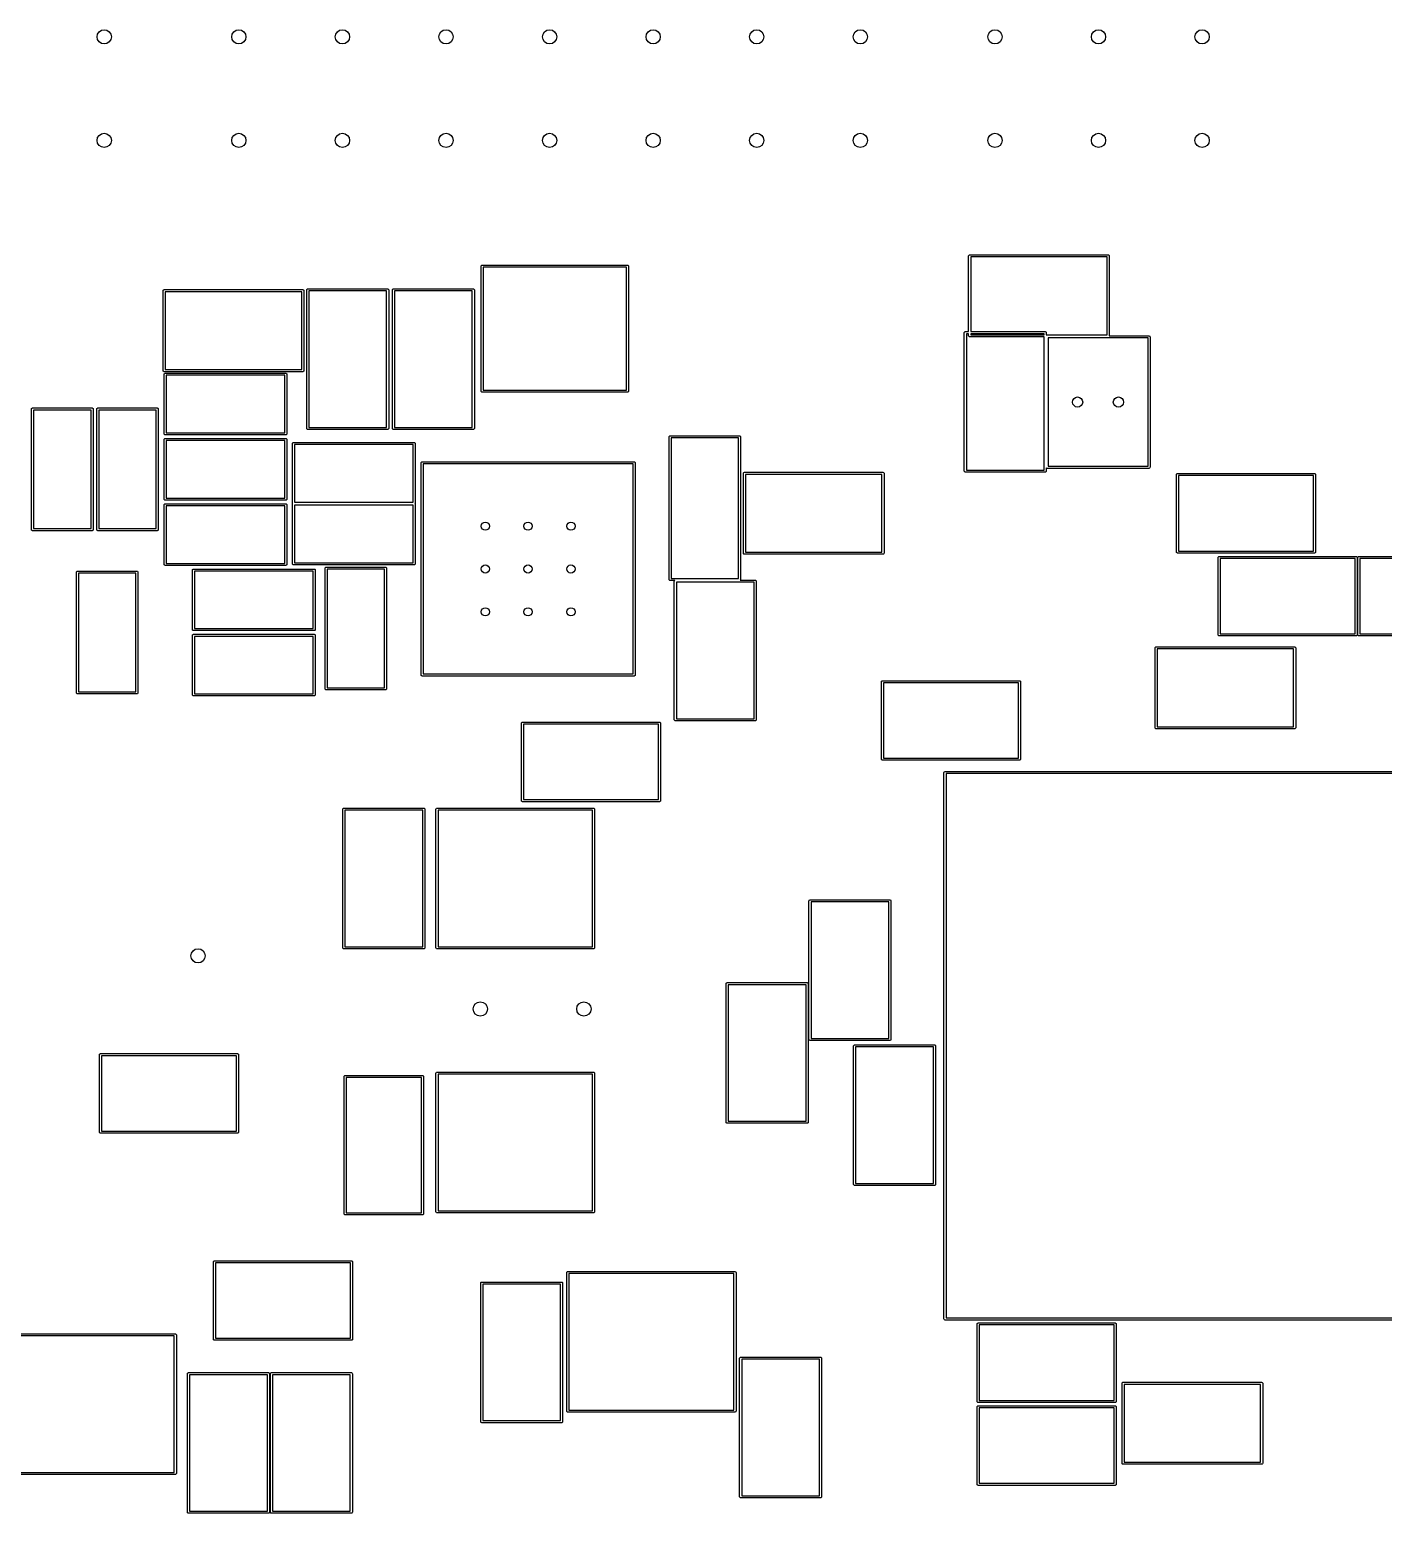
# Model space of a CAD drawing. Extents: x -2.17 to 1.79, y 0.53 to 2.72.
# Drawn here: x -1.442 to -0.135, y 1.29 to 2.722 of the extents above; entities that cross this region are included whole.
import ezdxf

# ---------------------------------------------------------------- set-up
doc = ezdxf.new("R2010")
doc.units = 0
doc.header["$MEASUREMENT"] = 0
doc.layers.add('BLACK', color=7, linetype='CONTINUOUS')

msp = doc.modelspace()

# ---------------------------------------------------------------- linework, layer by layer
at = {"layer": 'BLACK', "linetype": 'CONTINUOUS'}
for p, q in [((-1.006, 2.4935), (-1.0059, 2.4939)), ((-1.006, 2.373), (-1.006, 2.4935)), ((-1.0059, 2.4939), (-1.0054, 2.4944)), ((-1.0054, 2.4944), (-1.005, 2.4945)), ((-1.005, 2.4945), (-0.8648, 2.4945)), ((-1.004, 2.4925), (-1.004, 2.374)), ((-0.8658, 2.4925), (-1.004, 2.4925)), ((-0.8658, 2.374), (-0.8658, 2.4925)), ((-0.8648, 2.4945), (-0.8644, 2.4944)), ((-0.8644, 2.4944), (-0.8639, 2.4939)), ((-0.8639, 2.4939), (-0.8638, 2.4935)), ((-0.8638, 2.4935), (-0.8638, 2.373)), ((-0.5354, 2.5036), (-0.5353, 2.504)), ((-0.5354, 2.4304), (-0.5354, 2.5036)), ((-0.5353, 2.504), (-0.5348, 2.5045)), ((-0.5348, 2.5045), (-0.5344, 2.5046)), ((-0.5344, 2.5046), (-0.4006, 2.5046)), ((-0.5334, 2.5026), (-0.5334, 2.4304)), ((-0.4016, 2.5026), (-0.5334, 2.5026)), ((-0.4016, 2.4274), (-0.4016, 2.5026)), ((-0.4006, 2.5046), (-0.4002, 2.5045)), ((-0.4002, 2.5045), (-0.3997, 2.504)), ((-0.3997, 2.504), (-0.3996, 2.5036)), ((-0.3996, 2.5036), (-0.3996, 2.4264)), ((-1.313, 2.4703), (-1.3124, 2.4708)), ((-1.313, 2.4699), (-1.313, 2.4703)), ((-1.313, 2.3927), (-1.313, 2.4699)), ((-1.3124, 2.4708), (-1.312, 2.4709)), ((-1.312, 2.4709), (-1.1782, 2.4709)), ((-1.3111, 2.4689), (-1.3111, 2.3937)), ((-1.1792, 2.4689), (-1.3111, 2.4689)), ((-1.1792, 2.3937), (-1.1792, 2.4689)), ((-1.1782, 2.4709), (-1.1778, 2.4708)), ((-1.1778, 2.4708), (-1.1773, 2.4703)), ((-1.1773, 2.4703), (-1.1772, 2.4699)), ((-1.1772, 2.4699), (-1.1772, 2.3927)), ((-1.1744, 2.471), (-1.1738, 2.4716)), ((-1.1744, 2.4707), (-1.1744, 2.471)), ((-1.1744, 2.3368), (-1.1744, 2.4707)), ((-1.1738, 2.4716), (-1.1735, 2.4717)), ((-1.1735, 2.4717), (-1.0963, 2.4717)), ((-1.1725, 2.4697), (-1.1725, 2.3378)), ((-1.0973, 2.4697), (-1.1725, 2.4697)), ((-1.0973, 2.3378), (-1.0973, 2.4697)), ((-1.0963, 2.4717), (-1.0959, 2.4716)), ((-1.0959, 2.4716), (-1.0954, 2.471)), ((-1.0954, 2.471), (-1.0953, 2.4707)), ((-1.0953, 2.4707), (-1.0953, 2.3368)), ((-1.0918, 2.4707), (-1.0917, 2.471)), ((-1.0918, 2.3368), (-1.0918, 2.4707)), ((-1.0917, 2.471), (-1.0912, 2.4716)), ((-1.0912, 2.4716), (-1.0908, 2.4717)), ((-1.0908, 2.4717), (-1.0136, 2.4717)), ((-1.0898, 2.4697), (-1.0898, 2.3378)), ((-1.0146, 2.4697), (-1.0898, 2.4697)), ((-1.0146, 2.3378), (-1.0146, 2.4697)), ((-1.0136, 2.4717), (-1.0132, 2.4716)), ((-1.0132, 2.4716), (-1.0127, 2.471)), ((-1.0127, 2.471), (-1.0126, 2.4707)), ((-1.0126, 2.4707), (-1.0126, 2.3368)), ((-0.5396, 2.4294), (-0.5395, 2.4298)), ((-0.5396, 2.2956), (-0.5396, 2.4294)), ((-0.5395, 2.4298), (-0.539, 2.4303)), ((-0.539, 2.4303), (-0.5386, 2.4304)), ((-0.5386, 2.4304), (-0.5354, 2.4304)), ((-0.5376, 2.4284), (-0.5376, 2.2966)), ((-0.5354, 2.4284), (-0.5376, 2.4284)), ((-0.5354, 2.4264), (-0.5354, 2.4284)), ((-0.5353, 2.426), (-0.5354, 2.4264)), ((-0.5348, 2.4255), (-0.5353, 2.426)), ((-0.5344, 2.4254), (-0.5348, 2.4255)), ((-0.4624, 2.4254), (-0.5344, 2.4254)), ((-0.5334, 2.4304), (-0.4614, 2.4304)), ((-0.5334, 2.4284), (-0.5334, 2.4274)), ((-0.4624, 2.4284), (-0.5334, 2.4284)), ((-0.5334, 2.4274), (-0.4624, 2.4274)), ((-0.4624, 2.4274), (-0.4624, 2.4284)), ((-0.4624, 2.2966), (-0.4624, 2.4254)), ((-0.4614, 2.4304), (-0.461, 2.4303)), ((-0.461, 2.4303), (-0.4605, 2.4298)), ((-0.4605, 2.4298), (-0.4604, 2.4294)), ((-0.4604, 2.4294), (-0.4604, 2.4274)), ((-0.4604, 2.4274), (-0.4016, 2.4274)), ((-0.4587, 2.4244), (-0.4587, 2.3004)), ((-0.3622, 2.4244), (-0.4587, 2.4244)), ((-0.3996, 2.4264), (-0.3996, 2.4264)), ((-0.3996, 2.4264), (-0.3613, 2.4264)), ((-0.3622, 2.3004), (-0.3622, 2.4244)), ((-0.3613, 2.4264), (-0.3609, 2.4263)), ((-0.3609, 2.4263), (-0.3604, 2.4258)), ((-0.3604, 2.4258), (-0.3603, 2.4254)), ((-0.3603, 2.4254), (-0.3603, 2.2994)), ((-1.313, 2.3923), (-1.313, 2.3927)), ((-1.3124, 2.3918), (-1.313, 2.3923)), ((-1.3111, 2.3937), (-1.1792, 2.3937)), ((-1.1773, 2.3923), (-1.1778, 2.3918)), ((-1.1772, 2.3927), (-1.1773, 2.3923)), ((-1.312, 2.3917), (-1.3124, 2.3918)), ((-1.3122, 2.3895), (-1.3116, 2.3901)), ((-1.3122, 2.3892), (-1.3122, 2.3895)), ((-1.3122, 2.3317), (-1.3122, 2.3892)), ((-1.1782, 2.3917), (-1.312, 2.3917)), ((-1.3116, 2.3901), (-1.3113, 2.3902)), ((-1.3113, 2.3902), (-1.1947, 2.3902)), ((-1.3103, 2.3882), (-1.3103, 2.3327)), ((-1.1957, 2.3882), (-1.3103, 2.3882)), ((-1.1957, 2.3327), (-1.1957, 2.3882)), ((-1.1947, 2.3902), (-1.1943, 2.3901)), ((-1.1943, 2.3901), (-1.1938, 2.3895)), ((-1.1938, 2.3895), (-1.1937, 2.3892)), ((-1.1937, 2.3892), (-1.1937, 2.3317)), ((-1.1778, 2.3918), (-1.1782, 2.3917)), ((-1.0059, 2.3726), (-1.006, 2.373)), ((-1.0054, 2.3721), (-1.0059, 2.3726)), ((-1.005, 2.372), (-1.0054, 2.3721)), ((-0.8648, 2.372), (-1.005, 2.372)), ((-1.004, 2.374), (-0.8658, 2.374)), ((-0.8644, 2.3721), (-0.8648, 2.372)), ((-0.8639, 2.3726), (-0.8644, 2.3721)), ((-0.8638, 2.373), (-0.8639, 2.3726)), ((-1.4402, 2.3557), (-1.4401, 2.3561)), ((-1.4402, 2.2392), (-1.4402, 2.3557)), ((-1.4401, 2.3561), (-1.4396, 2.3566)), ((-1.4396, 2.3566), (-1.4392, 2.3567)), ((-1.4392, 2.3567), (-1.3817, 2.3567)), ((-1.4382, 2.3547), (-1.4382, 2.2402)), ((-1.3827, 2.3547), (-1.4382, 2.3547)), ((-1.3827, 2.2402), (-1.3827, 2.3547)), ((-1.3817, 2.3567), (-1.3814, 2.3566)), ((-1.3814, 2.3566), (-1.3808, 2.3561)), ((-1.3808, 2.3561), (-1.3807, 2.3557)), ((-1.3807, 2.3557), (-1.3807, 2.2392)), ((-1.3772, 2.3557), (-1.3771, 2.3561)), ((-1.3772, 2.2392), (-1.3772, 2.3557)), ((-1.3771, 2.3561), (-1.3766, 2.3566)), ((-1.3766, 2.3566), (-1.3762, 2.3567)), ((-1.3762, 2.3567), (-1.3187, 2.3567)), ((-1.3752, 2.3547), (-1.3752, 2.2402)), ((-1.3197, 2.3547), (-1.3752, 2.3547)), ((-1.3197, 2.2402), (-1.3197, 2.3547)), ((-1.3187, 2.3567), (-1.3184, 2.3566)), ((-1.3184, 2.3566), (-1.3178, 2.3561)), ((-1.3178, 2.3561), (-1.3178, 2.3557)), ((-1.3178, 2.3557), (-1.3178, 2.2392)), ((-1.1744, 2.3364), (-1.1744, 2.3368)), ((-1.1738, 2.3359), (-1.1744, 2.3364)), ((-1.1735, 2.3358), (-1.1738, 2.3359)), ((-1.0963, 2.3358), (-1.1735, 2.3358)), ((-1.1725, 2.3378), (-1.0973, 2.3378)), ((-1.0959, 2.3359), (-1.0963, 2.3358)), ((-1.0954, 2.3364), (-1.0959, 2.3359)), ((-1.0953, 2.3368), (-1.0954, 2.3364)), ((-1.0917, 2.3364), (-1.0918, 2.3368)), ((-1.0912, 2.3359), (-1.0917, 2.3364)), ((-1.0908, 2.3358), (-1.0912, 2.3359)), ((-1.0136, 2.3358), (-1.0908, 2.3358)), ((-1.0898, 2.3378), (-1.0146, 2.3378)), ((-1.0132, 2.3359), (-1.0136, 2.3358)), ((-1.0127, 2.3364), (-1.0132, 2.3359)), ((-1.0126, 2.3368), (-1.0127, 2.3364)), ((-1.3122, 2.3313), (-1.3122, 2.3317)), ((-1.3116, 2.3308), (-1.3122, 2.3313)), ((-1.3122, 2.3266), (-1.3116, 2.3271)), ((-1.3122, 2.3262), (-1.3122, 2.3266)), ((-1.3122, 2.2687), (-1.3122, 2.3262)), ((-1.3113, 2.3307), (-1.3116, 2.3308)), ((-1.3116, 2.3271), (-1.3113, 2.3272)), ((-1.1947, 2.3307), (-1.3113, 2.3307)), ((-1.3113, 2.3272), (-1.1947, 2.3272)), ((-1.3103, 2.3327), (-1.1957, 2.3327)), ((-1.3103, 2.3252), (-1.3103, 2.2697)), ((-1.1957, 2.3252), (-1.3103, 2.3252)), ((-1.1957, 2.2697), (-1.1957, 2.3252)), ((-1.1943, 2.3308), (-1.1947, 2.3307)), ((-1.1947, 2.3272), (-1.1943, 2.3271)), ((-1.1938, 2.3313), (-1.1943, 2.3308)), ((-1.1943, 2.3271), (-1.1938, 2.3266)), ((-1.1937, 2.3317), (-1.1938, 2.3313)), ((-1.1938, 2.3266), (-1.1937, 2.3262)), ((-1.1937, 2.3262), (-1.1937, 2.2687)), ((-1.1883, 2.3226), (-1.1877, 2.3232)), ((-1.1883, 2.3222), (-1.1883, 2.3226)), ((-1.1883, 2.2648), (-1.1883, 2.3222)), ((-1.1877, 2.3232), (-1.1874, 2.3232)), ((-1.1874, 2.3232), (-1.0708, 2.3232)), ((-1.1864, 2.3213), (-1.1864, 2.2657)), ((-1.0718, 2.3213), (-1.1864, 2.3213)), ((-1.0718, 2.2657), (-1.0718, 2.3213)), ((-1.0708, 2.3232), (-1.0705, 2.3232)), ((-1.0705, 2.3232), (-1.0699, 2.3226)), ((-1.0699, 2.3226), (-1.0698, 2.3222)), ((-1.0698, 2.3222), (-1.0698, 2.2648)), ((-0.8244, 2.3293), (-0.8238, 2.3298)), ((-0.8244, 2.3289), (-0.8244, 2.3293)), ((-0.8244, 2.1911), (-0.8244, 2.3289)), ((-0.8238, 2.3298), (-0.8235, 2.3299)), ((-0.8235, 2.3299), (-0.7565, 2.3299)), ((-0.8225, 2.3279), (-0.8225, 2.1921)), ((-0.7575, 2.3279), (-0.8225, 2.3279)), ((-0.7575, 2.1921), (-0.7575, 2.3279)), ((-0.7565, 2.3299), (-0.7562, 2.3298)), ((-0.7562, 2.3298), (-0.7556, 2.3293)), ((-0.7556, 2.3293), (-0.7556, 2.3289)), ((-0.7556, 2.3289), (-0.7556, 2.1911)), ((-1.0641, 2.304), (-1.0635, 2.3046)), ((-1.0641, 2.3036), (-1.0641, 2.304)), ((-1.0641, 2.0989), (-1.0641, 2.3036)), ((-1.0635, 2.3046), (-1.0631, 2.3046)), ((-1.0631, 2.3046), (-0.8584, 2.3046)), ((-1.0622, 2.3027), (-1.0622, 2.0999)), ((-0.8594, 2.3027), (-1.0622, 2.3027)), ((-0.8594, 2.0999), (-0.8594, 2.3027)), ((-0.8584, 2.3046), (-0.858, 2.3046)), ((-0.858, 2.3046), (-0.8575, 2.304)), ((-0.8575, 2.304), (-0.8574, 2.3036)), ((-0.8574, 2.3036), (-0.8574, 2.0989)), ((-0.7529, 2.2936), (-0.7528, 2.294)), ((-0.7529, 2.2164), (-0.7529, 2.2936)), ((-0.7528, 2.294), (-0.7523, 2.2945)), ((-0.7523, 2.2945), (-0.7519, 2.2946)), ((-0.7519, 2.2946), (-0.6181, 2.2946)), ((-0.7509, 2.2926), (-0.7509, 2.2174)), ((-0.6191, 2.2926), (-0.7509, 2.2926)), ((-0.6191, 2.2174), (-0.6191, 2.2926)), ((-0.6181, 2.2946), (-0.6177, 2.2945)), ((-0.6177, 2.2945), (-0.6172, 2.294)), ((-0.6172, 2.294), (-0.6171, 2.2936)), ((-0.6171, 2.2936), (-0.6171, 2.2164)), ((-0.5395, 2.2952), (-0.5396, 2.2956)), ((-0.539, 2.2947), (-0.5395, 2.2952)), ((-0.5386, 2.2946), (-0.539, 2.2947)), ((-0.4614, 2.2946), (-0.5386, 2.2946)), ((-0.5376, 2.2966), (-0.4624, 2.2966)), ((-0.461, 2.2947), (-0.4614, 2.2946)), ((-0.4605, 2.2952), (-0.461, 2.2947)), ((-0.4604, 2.2956), (-0.4605, 2.2952)), ((-0.4601, 2.2985), (-0.4604, 2.2989)), ((-0.4604, 2.2989), (-0.4604, 2.2956)), ((-0.4597, 2.2984), (-0.4601, 2.2985)), ((-0.3613, 2.2984), (-0.4597, 2.2984)), ((-0.4587, 2.3004), (-0.3622, 2.3004)), ((-0.3609, 2.2985), (-0.3613, 2.2984)), ((-0.3604, 2.299), (-0.3609, 2.2985)), ((-0.3603, 2.2994), (-0.3604, 2.299)), ((-0.3346, 2.2928), (-0.334, 2.2933)), ((-0.3346, 2.2924), (-0.3346, 2.2928)), ((-0.3346, 2.2176), (-0.3346, 2.2924)), ((-0.334, 2.2933), (-0.3336, 2.2934)), ((-0.3336, 2.2934), (-0.2014, 2.2934)), ((-0.2014, 2.2934), (-0.201, 2.2933)), ((-0.201, 2.2933), (-0.2004, 2.2928)), ((-0.2004, 2.2928), (-0.2004, 2.2924)), ((-0.2004, 2.2924), (-0.2004, 2.2176)), ((-0.3327, 2.2914), (-0.3327, 2.2186)), ((-0.2023, 2.2914), (-0.3327, 2.2914)), ((-0.2023, 2.2186), (-0.2023, 2.2914)), ((-1.3122, 2.2683), (-1.3122, 2.2687)), ((-1.3116, 2.2678), (-1.3122, 2.2683)), ((-1.3122, 2.2636), (-1.3116, 2.2641)), ((-1.3122, 2.2632), (-1.3122, 2.2636)), ((-1.3122, 2.2057), (-1.3122, 2.2632)), ((-1.3113, 2.2677), (-1.3116, 2.2678)), ((-1.3116, 2.2641), (-1.3113, 2.2642)), ((-1.1947, 2.2677), (-1.3113, 2.2677)), ((-1.3113, 2.2642), (-1.1947, 2.2642)), ((-1.3103, 2.2697), (-1.1957, 2.2697)), ((-1.1943, 2.2678), (-1.1947, 2.2677)), ((-1.1947, 2.2642), (-1.1943, 2.2641)), ((-1.1938, 2.2683), (-1.1943, 2.2678)), ((-1.1943, 2.2641), (-1.1938, 2.2636)), ((-1.1937, 2.2687), (-1.1938, 2.2683)), ((-1.1938, 2.2636), (-1.1937, 2.2632)), ((-1.1937, 2.2632), (-1.1937, 2.2057)), ((-1.1883, 2.2644), (-1.1883, 2.2648)), ((-1.1881, 2.2643), (-1.1883, 2.2644)), ((-1.1883, 2.2641), (-1.1881, 2.2643)), ((-1.1883, 2.2637), (-1.1883, 2.2641)), ((-1.1883, 2.2063), (-1.1883, 2.2637)), ((-1.1864, 2.2657), (-1.0718, 2.2657)), ((-1.0699, 2.2644), (-1.0701, 2.2643)), ((-1.0701, 2.2643), (-1.0699, 2.2641)), ((-1.0698, 2.2648), (-1.0699, 2.2644)), ((-1.0699, 2.2641), (-1.0698, 2.2637)), ((-1.0698, 2.2637), (-1.0698, 2.2063)), ((-1.3103, 2.2622), (-1.3103, 2.2067)), ((-1.1957, 2.2622), (-1.3103, 2.2622)), ((-1.1957, 2.2067), (-1.1957, 2.2622)), ((-1.1864, 2.2628), (-1.1864, 2.2072)), ((-1.0718, 2.2628), (-1.1864, 2.2628)), ((-1.0718, 2.2072), (-1.0718, 2.2628)), ((-1.4401, 2.2388), (-1.4402, 2.2392)), ((-1.4396, 2.2383), (-1.4401, 2.2388)), ((-1.4392, 2.2382), (-1.4396, 2.2383)), ((-1.3817, 2.2382), (-1.4392, 2.2382)), ((-1.4382, 2.2402), (-1.3827, 2.2402)), ((-1.3814, 2.2383), (-1.3817, 2.2382)), ((-1.3808, 2.2388), (-1.3814, 2.2383)), ((-1.3807, 2.2392), (-1.3808, 2.2388)), ((-1.3771, 2.2388), (-1.3772, 2.2392)), ((-1.3766, 2.2383), (-1.3771, 2.2388)), ((-1.3762, 2.2382), (-1.3766, 2.2383)), ((-1.3187, 2.2382), (-1.3762, 2.2382)), ((-1.3752, 2.2402), (-1.3197, 2.2402)), ((-1.3184, 2.2383), (-1.3187, 2.2382)), ((-1.3178, 2.2388), (-1.3184, 2.2383)), ((-1.3178, 2.2392), (-1.3178, 2.2388)), ((-1.3103, 2.2067), (-1.1957, 2.2067)), ((-1.1883, 2.2059), (-1.1883, 2.2063)), ((-1.1877, 2.2054), (-1.1883, 2.2059)), ((-1.1864, 2.2072), (-1.0718, 2.2072)), ((-1.0699, 2.2059), (-1.0705, 2.2054)), ((-1.0698, 2.2063), (-1.0699, 2.2059)), ((-0.7528, 2.216), (-0.7529, 2.2164)), ((-0.7523, 2.2155), (-0.7528, 2.216)), ((-0.7519, 2.2154), (-0.7523, 2.2155)), ((-0.6181, 2.2154), (-0.7519, 2.2154)), ((-0.7509, 2.2174), (-0.6191, 2.2174)), ((-0.6177, 2.2155), (-0.6181, 2.2154)), ((-0.6172, 2.216), (-0.6177, 2.2155)), ((-0.6171, 2.2164), (-0.6172, 2.216)), ((-0.3346, 2.2172), (-0.3346, 2.2176)), ((-0.334, 2.2167), (-0.3346, 2.2172)), ((-0.3336, 2.2166), (-0.334, 2.2167)), ((-0.2014, 2.2166), (-0.3336, 2.2166)), ((-0.3327, 2.2186), (-0.2023, 2.2186)), ((-0.2946, 2.2128), (-0.294, 2.2133)), ((-0.2946, 2.2124), (-0.2946, 2.2128)), ((-0.2946, 2.1376), (-0.2946, 2.2124)), ((-0.294, 2.2133), (-0.2936, 2.2134)), ((-0.2936, 2.2134), (-0.1614, 2.2134)), ((-0.2927, 2.2114), (-0.2927, 2.1386)), ((-0.1623, 2.2114), (-0.2927, 2.2114)), ((-0.201, 2.2167), (-0.2014, 2.2166)), ((-0.2004, 2.2172), (-0.201, 2.2167)), ((-0.2004, 2.2176), (-0.2004, 2.2172)), ((-0.1623, 2.1386), (-0.1623, 2.2114)), ((-0.1614, 2.2134), (-0.161, 2.2133)), ((-0.161, 2.2133), (-0.1604, 2.2128)), ((-0.1604, 2.2128), (-0.1604, 2.2124)), ((-0.1604, 2.2124), (-0.1604, 2.1376)), ((-0.1596, 2.2128), (-0.159, 2.2133)), ((-0.1596, 2.2124), (-0.1596, 2.2128)), ((-0.1596, 2.1376), (-0.1596, 2.2124)), ((-0.159, 2.2133), (-0.1586, 2.2134)), ((-0.1586, 2.2134), (-0.0264, 2.2134)), ((-0.1577, 2.2114), (-0.1577, 2.1386)), ((-0.0273, 2.2114), (-0.1577, 2.2114)), ((-1.3969, 2.1982), (-1.3968, 2.1986)), ((-1.3969, 2.0817), (-1.3969, 2.1982)), ((-1.3968, 2.1986), (-1.3963, 2.1991)), ((-1.3963, 2.1991), (-1.3959, 2.1992)), ((-1.3959, 2.1992), (-1.3384, 2.1992)), ((-1.3949, 2.1972), (-1.3949, 2.0827)), ((-1.3394, 2.1972), (-1.3949, 2.1972)), ((-1.3394, 2.0827), (-1.3394, 2.1972)), ((-1.3384, 2.1992), (-1.338, 2.1991)), ((-1.338, 2.1991), (-1.3375, 2.1986)), ((-1.3375, 2.1986), (-1.3374, 2.1982)), ((-1.3374, 2.1982), (-1.3374, 2.0817)), ((-1.3122, 2.2053), (-1.3122, 2.2057)), ((-1.3116, 2.2048), (-1.3122, 2.2053)), ((-1.3113, 2.2047), (-1.3116, 2.2048)), ((-1.1947, 2.2047), (-1.3113, 2.2047)), ((-1.2847, 2.2002), (-1.2846, 2.2006)), ((-1.2847, 2.1427), (-1.2847, 2.2002)), ((-1.2846, 2.2006), (-1.2841, 2.2011)), ((-1.2841, 2.2011), (-1.2837, 2.2012)), ((-1.2837, 2.2012), (-1.1672, 2.2012)), ((-1.2827, 2.1992), (-1.2827, 2.1437)), ((-1.1681, 2.1992), (-1.2827, 2.1992)), ((-1.1943, 2.2048), (-1.1947, 2.2047)), ((-1.1938, 2.2053), (-1.1943, 2.2048)), ((-1.1937, 2.2057), (-1.1938, 2.2053)), ((-1.1874, 2.2053), (-1.1877, 2.2054)), ((-1.0708, 2.2053), (-1.1874, 2.2053)), ((-1.1681, 2.1437), (-1.1681, 2.1992)), ((-1.1672, 2.2012), (-1.1668, 2.2011)), ((-1.1668, 2.2011), (-1.1663, 2.2006)), ((-1.1663, 2.2006), (-1.1662, 2.2002)), ((-1.1662, 2.2002), (-1.1662, 2.1427)), ((-1.1567, 2.2025), (-1.1561, 2.2031)), ((-1.1567, 2.2022), (-1.1567, 2.2025)), ((-1.1567, 2.0856), (-1.1567, 2.2022)), ((-1.1561, 2.2031), (-1.1557, 2.2031)), ((-1.1557, 2.2031), (-1.0983, 2.2031)), ((-1.1548, 2.2012), (-1.1548, 2.0866)), ((-1.0993, 2.2012), (-1.1548, 2.2012)), ((-1.0993, 2.0866), (-1.0993, 2.2012)), ((-1.0983, 2.2031), (-1.0979, 2.2031)), ((-1.0979, 2.2031), (-1.0974, 2.2025)), ((-1.0974, 2.2025), (-1.0973, 2.2022)), ((-1.0973, 2.2022), (-1.0973, 2.0856)), ((-1.0705, 2.2054), (-1.0708, 2.2053)), ((-0.8225, 2.1921), (-0.7575, 2.1921)), ((-0.8244, 2.1907), (-0.8244, 2.1911)), ((-0.8238, 2.1902), (-0.8244, 2.1907)), ((-0.8235, 2.1901), (-0.8238, 2.1902)), ((-0.8192, 2.1901), (-0.8235, 2.1901)), ((-0.8196, 2.1894), (-0.8195, 2.1898)), ((-0.8196, 2.0556), (-0.8196, 2.1894)), ((-0.8195, 2.1898), (-0.8192, 2.1901)), ((-0.8176, 2.1884), (-0.8176, 2.0566)), ((-0.7424, 2.1884), (-0.8176, 2.1884)), ((-0.7556, 2.1907), (-0.7559, 2.1904)), ((-0.7559, 2.1904), (-0.7414, 2.1904)), ((-0.7556, 2.1911), (-0.7556, 2.1907)), ((-0.7424, 2.0566), (-0.7424, 2.1884)), ((-0.7414, 2.1904), (-0.741, 2.1903)), ((-0.741, 2.1903), (-0.7405, 2.1898)), ((-0.7405, 2.1898), (-0.7404, 2.1894)), ((-0.7404, 2.1894), (-0.7404, 2.0556)), ((-1.2846, 2.1423), (-1.2847, 2.1427)), ((-1.2847, 2.1372), (-1.2846, 2.1376)), ((-1.2847, 2.0797), (-1.2847, 2.1372)), ((-1.2841, 2.1418), (-1.2846, 2.1423)), ((-1.2846, 2.1376), (-1.2841, 2.1381)), ((-1.2837, 2.1417), (-1.2841, 2.1418)), ((-1.2841, 2.1381), (-1.2837, 2.1382)), ((-1.1672, 2.1417), (-1.2837, 2.1417)), ((-1.2837, 2.1382), (-1.1672, 2.1382)), ((-1.2827, 2.1437), (-1.1681, 2.1437)), ((-1.2827, 2.1362), (-1.2827, 2.0807)), ((-1.1681, 2.1362), (-1.2827, 2.1362)), ((-1.1681, 2.0807), (-1.1681, 2.1362)), ((-1.1668, 2.1418), (-1.1672, 2.1417)), ((-1.1672, 2.1382), (-1.1668, 2.1381)), ((-1.1663, 2.1423), (-1.1668, 2.1418)), ((-1.1668, 2.1381), (-1.1663, 2.1376)), ((-1.1662, 2.1427), (-1.1663, 2.1423)), ((-1.1663, 2.1376), (-1.1662, 2.1372)), ((-1.1662, 2.1372), (-1.1662, 2.0797)), ((-0.2946, 2.1372), (-0.2946, 2.1376)), ((-0.294, 2.1367), (-0.2946, 2.1372)), ((-0.2936, 2.1366), (-0.294, 2.1367)), ((-0.1614, 2.1366), (-0.2936, 2.1366)), ((-0.2927, 2.1386), (-0.1623, 2.1386)), ((-0.161, 2.1367), (-0.1614, 2.1366)), ((-0.1604, 2.1372), (-0.161, 2.1367)), ((-0.1604, 2.1376), (-0.1604, 2.1372)), ((-0.1596, 2.1372), (-0.1596, 2.1376)), ((-0.159, 2.1367), (-0.1596, 2.1372)), ((-0.1586, 2.1366), (-0.159, 2.1367)), ((-0.0264, 2.1366), (-0.1586, 2.1366)), ((-0.1577, 2.1386), (-0.0273, 2.1386)), ((-0.3554, 2.1251), (-0.3553, 2.1255)), ((-0.3554, 2.0479), (-0.3554, 2.1251)), ((-0.3553, 2.1255), (-0.3548, 2.126)), ((-0.3548, 2.126), (-0.3544, 2.1261)), ((-0.3544, 2.1261), (-0.2206, 2.1261)), ((-0.3534, 2.1241), (-0.3534, 2.0489)), ((-0.2216, 2.1241), (-0.3534, 2.1241)), ((-0.2216, 2.0489), (-0.2216, 2.1241)), ((-0.2206, 2.1261), (-0.2202, 2.126)), ((-0.2202, 2.126), (-0.2197, 2.1255)), ((-0.2197, 2.1255), (-0.2196, 2.1251)), ((-0.2196, 2.1251), (-0.2196, 2.0479)), ((-1.0641, 2.0985), (-1.0641, 2.0989)), ((-1.0635, 2.098), (-1.0641, 2.0985)), ((-1.0631, 2.0979), (-1.0635, 2.098)), ((-0.8584, 2.0979), (-1.0631, 2.0979)), ((-1.0622, 2.0999), (-0.8594, 2.0999)), ((-0.858, 2.098), (-0.8584, 2.0979)), ((-0.8575, 2.0985), (-0.858, 2.098)), ((-0.8574, 2.0989), (-0.8575, 2.0985)), ((-0.6196, 2.0928), (-0.619, 2.0933)), ((-0.6196, 2.0924), (-0.6196, 2.0928)), ((-0.6196, 2.0176), (-0.6196, 2.0924)), ((-0.619, 2.0933), (-0.6186, 2.0934)), ((-0.6186, 2.0934), (-0.4864, 2.0934)), ((-0.6177, 2.0914), (-0.6177, 2.0186)), ((-0.4873, 2.0914), (-0.6177, 2.0914)), ((-0.4873, 2.0186), (-0.4873, 2.0914)), ((-0.4864, 2.0934), (-0.486, 2.0933)), ((-0.486, 2.0933), (-0.4854, 2.0928)), ((-0.4854, 2.0928), (-0.4854, 2.0924)), ((-0.4854, 2.0924), (-0.4854, 2.0176)), ((-1.3968, 2.0813), (-1.3969, 2.0817)), ((-1.3963, 2.0808), (-1.3968, 2.0813)), ((-1.3959, 2.0807), (-1.3963, 2.0808)), ((-1.3384, 2.0807), (-1.3959, 2.0807)), ((-1.3949, 2.0827), (-1.3394, 2.0827)), ((-1.338, 2.0808), (-1.3384, 2.0807)), ((-1.3375, 2.0813), (-1.338, 2.0808)), ((-1.3374, 2.0817), (-1.3375, 2.0813)), ((-1.2846, 2.0793), (-1.2847, 2.0797)), ((-1.2841, 2.0788), (-1.2846, 2.0793)), ((-1.2837, 2.0787), (-1.2841, 2.0788)), ((-1.1672, 2.0787), (-1.2837, 2.0787)), ((-1.2827, 2.0807), (-1.1681, 2.0807)), ((-1.1668, 2.0788), (-1.1672, 2.0787)), ((-1.1663, 2.0793), (-1.1668, 2.0788)), ((-1.1662, 2.0797), (-1.1663, 2.0793)), ((-1.1567, 2.0853), (-1.1567, 2.0856)), ((-1.1561, 2.0847), (-1.1567, 2.0853)), ((-1.1557, 2.0846), (-1.1561, 2.0847)), ((-1.0983, 2.0846), (-1.1557, 2.0846)), ((-1.1548, 2.0866), (-1.0993, 2.0866)), ((-1.0979, 2.0847), (-1.0983, 2.0846)), ((-1.0974, 2.0853), (-1.0979, 2.0847)), ((-1.0973, 2.0856), (-1.0974, 2.0853)), ((-0.9671, 2.0528), (-0.9665, 2.0533)), ((-0.9671, 2.0524), (-0.9671, 2.0528)), ((-0.9671, 1.9776), (-0.9671, 2.0524)), ((-0.9665, 2.0533), (-0.9661, 2.0534)), ((-0.9661, 2.0534), (-0.8339, 2.0534)), ((-0.9652, 2.0514), (-0.9652, 1.9786)), ((-0.8348, 2.0514), (-0.9652, 2.0514)), ((-0.8348, 1.9786), (-0.8348, 2.0514)), ((-0.8339, 2.0534), (-0.8335, 2.0533)), ((-0.8335, 2.0533), (-0.8329, 2.0528)), ((-0.8329, 2.0528), (-0.8329, 2.0524)), ((-0.8329, 2.0524), (-0.8329, 1.9776)), ((-0.8195, 2.0552), (-0.8196, 2.0556)), ((-0.819, 2.0547), (-0.8195, 2.0552)), ((-0.8186, 2.0546), (-0.819, 2.0547)), ((-0.7414, 2.0546), (-0.8186, 2.0546)), ((-0.8176, 2.0566), (-0.7424, 2.0566)), ((-0.741, 2.0547), (-0.7414, 2.0546)), ((-0.7405, 2.0552), (-0.741, 2.0547)), ((-0.7404, 2.0556), (-0.7405, 2.0552)), ((-0.3534, 2.0489), (-0.2216, 2.0489)), ((-0.3553, 2.0475), (-0.3554, 2.0479)), ((-0.3548, 2.047), (-0.3553, 2.0475)), ((-0.3544, 2.0469), (-0.3548, 2.047)), ((-0.2206, 2.0469), (-0.3544, 2.0469)), ((-0.2202, 2.047), (-0.2206, 2.0469)), ((-0.2197, 2.0475), (-0.2202, 2.047)), ((-0.2196, 2.0479), (-0.2197, 2.0475)), ((-0.6196, 2.0172), (-0.6196, 2.0176)), ((-0.619, 2.0167), (-0.6196, 2.0172)), ((-0.6186, 2.0166), (-0.619, 2.0167)), ((-0.4864, 2.0166), (-0.6186, 2.0166)), ((-0.6177, 2.0186), (-0.4873, 2.0186)), ((-0.5591, 2.0051), (-0.5586, 2.0057)), ((-0.5586, 2.0057), (-0.5582, 2.0057)), ((-0.5582, 2.0057), (-0.0306, 2.0057)), ((-0.486, 2.0167), (-0.4864, 2.0166)), ((-0.4854, 2.0172), (-0.486, 2.0167)), ((-0.4854, 2.0176), (-0.4854, 2.0172)), ((-0.5592, 2.0048), (-0.5591, 2.0051)), ((-0.5592, 1.4772), (-0.5592, 2.0048)), ((-0.5572, 2.0038), (-0.5572, 1.4782)), ((-0.0316, 2.0038), (-0.5572, 2.0038)), ((-0.9671, 1.9772), (-0.9671, 1.9776)), ((-0.9665, 1.9767), (-0.9671, 1.9772)), ((-0.9661, 1.9766), (-0.9665, 1.9767)), ((-0.8339, 1.9766), (-0.9661, 1.9766)), ((-0.9652, 1.9786), (-0.8348, 1.9786)), ((-0.8335, 1.9767), (-0.8339, 1.9766)), ((-0.8329, 1.9772), (-0.8335, 1.9767)), ((-0.8329, 1.9776), (-0.8329, 1.9772)), ((-1.1396, 1.9694), (-1.1395, 1.9698)), ((-1.1396, 1.8356), (-1.1396, 1.9694)), ((-1.1395, 1.9698), (-1.139, 1.9703)), ((-1.139, 1.9703), (-1.1386, 1.9704)), ((-1.1386, 1.9704), (-1.0614, 1.9704)), ((-1.1376, 1.9684), (-1.1376, 1.8366)), ((-1.0624, 1.9684), (-1.1376, 1.9684)), ((-1.0624, 1.8366), (-1.0624, 1.9684)), ((-1.0614, 1.9704), (-1.061, 1.9703)), ((-1.061, 1.9703), (-1.0605, 1.9698)), ((-1.0605, 1.9698), (-1.0604, 1.9694)), ((-1.0604, 1.9694), (-1.0604, 1.8356)), ((-1.0497, 1.9693), (-1.0496, 1.9697)), ((-1.0497, 1.8355), (-1.0497, 1.9693)), ((-1.0496, 1.9697), (-1.0491, 1.9702)), ((-1.0491, 1.9702), (-1.0487, 1.9703)), ((-1.0487, 1.9703), (-0.8975, 1.9703)), ((-1.0477, 1.9683), (-1.0477, 1.8365)), ((-0.8985, 1.9683), (-1.0477, 1.9683)), ((-0.8985, 1.8365), (-0.8985, 1.9683)), ((-0.8975, 1.9703), (-0.8971, 1.9702)), ((-0.8971, 1.9702), (-0.8966, 1.9697)), ((-0.8966, 1.9697), (-0.8965, 1.9693)), ((-0.8965, 1.9693), (-0.8965, 1.8355)), ((-0.6896, 1.8809), (-0.6895, 1.8813)), ((-0.6896, 1.7471), (-0.6896, 1.8809)), ((-0.6895, 1.8813), (-0.689, 1.8818)), ((-0.689, 1.8818), (-0.6886, 1.8819)), ((-0.6886, 1.8819), (-0.6114, 1.8819)), ((-0.6876, 1.8799), (-0.6876, 1.7481)), ((-0.6124, 1.8799), (-0.6876, 1.8799)), ((-0.6124, 1.7481), (-0.6124, 1.8799)), ((-0.6114, 1.8819), (-0.611, 1.8818)), ((-0.611, 1.8818), (-0.6105, 1.8813)), ((-0.6105, 1.8813), (-0.6104, 1.8809)), ((-0.6104, 1.8809), (-0.6104, 1.7471)), ((-1.1395, 1.8352), (-1.1396, 1.8356)), ((-1.139, 1.8347), (-1.1395, 1.8352)), ((-1.1386, 1.8346), (-1.139, 1.8347)), ((-1.0614, 1.8346), (-1.1386, 1.8346)), ((-1.1376, 1.8366), (-1.0624, 1.8366)), ((-1.061, 1.8347), (-1.0614, 1.8346)), ((-1.0605, 1.8352), (-1.061, 1.8347)), ((-1.0604, 1.8356), (-1.0605, 1.8352)), ((-1.0496, 1.8351), (-1.0497, 1.8355)), ((-1.0491, 1.8346), (-1.0496, 1.8351)), ((-1.0487, 1.8345), (-1.0491, 1.8346)), ((-0.8975, 1.8345), (-1.0487, 1.8345)), ((-1.0477, 1.8365), (-0.8985, 1.8365)), ((-0.8971, 1.8346), (-0.8975, 1.8345)), ((-0.8966, 1.8351), (-0.8971, 1.8346)), ((-0.8965, 1.8355), (-0.8966, 1.8351)), ((-0.7696, 1.8009), (-0.7695, 1.8013)), ((-0.7696, 1.6671), (-0.7696, 1.8009)), ((-0.7695, 1.8013), (-0.769, 1.8018)), ((-0.769, 1.8018), (-0.7686, 1.8019)), ((-0.7686, 1.8019), (-0.6914, 1.8019)), ((-0.7676, 1.7999), (-0.7676, 1.6681)), ((-0.6924, 1.7999), (-0.7676, 1.7999)), ((-0.6924, 1.6681), (-0.6924, 1.7999)), ((-0.6914, 1.8019), (-0.691, 1.8018)), ((-0.691, 1.8018), (-0.6905, 1.8013)), ((-0.6905, 1.8013), (-0.6904, 1.8009)), ((-0.6904, 1.8009), (-0.6904, 1.6671)), ((-0.6876, 1.7481), (-0.6124, 1.7481)), ((-1.3746, 1.7328), (-1.374, 1.7333)), ((-1.374, 1.7333), (-1.3736, 1.7334)), ((-1.3736, 1.7334), (-1.2414, 1.7334)), ((-1.2414, 1.7334), (-1.241, 1.7333)), ((-1.241, 1.7333), (-1.2404, 1.7328)), ((-0.6895, 1.7467), (-0.6896, 1.7471)), ((-0.689, 1.7462), (-0.6895, 1.7467)), ((-0.6886, 1.7461), (-0.689, 1.7462)), ((-0.6114, 1.7461), (-0.6886, 1.7461)), ((-0.6465, 1.7409), (-0.6464, 1.7413)), ((-0.6465, 1.6071), (-0.6465, 1.7409)), ((-0.6464, 1.7413), (-0.6459, 1.7418)), ((-0.6459, 1.7418), (-0.6455, 1.7419)), ((-0.6455, 1.7419), (-0.5683, 1.7419)), ((-0.6445, 1.7399), (-0.6445, 1.6081)), ((-0.5693, 1.7399), (-0.6445, 1.7399)), ((-0.611, 1.7462), (-0.6114, 1.7461)), ((-0.6105, 1.7467), (-0.611, 1.7462)), ((-0.6104, 1.7471), (-0.6105, 1.7467)), ((-0.5693, 1.6081), (-0.5693, 1.7399)), ((-0.5683, 1.7419), (-0.568, 1.7418)), ((-0.568, 1.7418), (-0.5674, 1.7413)), ((-0.5674, 1.7413), (-0.5674, 1.7409)), ((-0.5674, 1.7409), (-0.5674, 1.6071)), ((-1.3746, 1.7324), (-1.3746, 1.7328)), ((-1.3746, 1.6576), (-1.3746, 1.7324)), ((-1.3727, 1.7314), (-1.3727, 1.6586)), ((-1.2423, 1.7314), (-1.3727, 1.7314)), ((-1.2423, 1.6586), (-1.2423, 1.7314)), ((-1.2404, 1.7328), (-1.2404, 1.7324)), ((-1.2404, 1.7324), (-1.2404, 1.6576)), ((-1.1384, 1.7111), (-1.1383, 1.7115)), ((-1.1384, 1.5789), (-1.1384, 1.7111)), ((-1.1383, 1.7115), (-1.1378, 1.7121)), ((-1.1378, 1.7121), (-1.1374, 1.7121)), ((-1.1374, 1.7121), (-1.0626, 1.7121)), ((-1.1364, 1.7102), (-1.1364, 1.5798)), ((-1.0636, 1.7102), (-1.1364, 1.7102)), ((-1.0636, 1.5798), (-1.0636, 1.7102)), ((-1.0626, 1.7121), (-1.0622, 1.7121)), ((-1.0622, 1.7121), (-1.0617, 1.7115)), ((-1.0617, 1.7115), (-1.0616, 1.7111)), ((-1.0616, 1.7111), (-1.0616, 1.5789)), ((-1.0497, 1.7145), (-1.0496, 1.7149)), ((-1.0497, 1.5807), (-1.0497, 1.7145)), ((-1.0496, 1.7149), (-1.0491, 1.7154)), ((-1.0491, 1.7154), (-1.0487, 1.7155)), ((-1.0487, 1.7155), (-0.8975, 1.7155)), ((-1.0477, 1.7135), (-1.0477, 1.5817)), ((-0.8985, 1.7135), (-1.0477, 1.7135)), ((-0.8985, 1.5817), (-0.8985, 1.7135)), ((-0.8975, 1.7155), (-0.8971, 1.7154)), ((-0.8971, 1.7154), (-0.8966, 1.7149)), ((-0.8966, 1.7149), (-0.8965, 1.7145)), ((-0.8965, 1.7145), (-0.8965, 1.5807)), ((-0.7695, 1.6667), (-0.7696, 1.6671)), ((-0.769, 1.6662), (-0.7695, 1.6667)), ((-0.7686, 1.6661), (-0.769, 1.6662)), ((-0.6914, 1.6661), (-0.7686, 1.6661)), ((-0.7676, 1.6681), (-0.6924, 1.6681)), ((-0.691, 1.6662), (-0.6914, 1.6661)), ((-0.6905, 1.6667), (-0.691, 1.6662)), ((-0.6904, 1.6671), (-0.6905, 1.6667)), ((-1.3746, 1.6572), (-1.3746, 1.6576)), ((-1.374, 1.6567), (-1.3746, 1.6572)), ((-1.3736, 1.6566), (-1.374, 1.6567)), ((-1.2414, 1.6566), (-1.3736, 1.6566)), ((-1.3727, 1.6586), (-1.2423, 1.6586)), ((-1.241, 1.6567), (-1.2414, 1.6566)), ((-1.2404, 1.6572), (-1.241, 1.6567)), ((-1.2404, 1.6576), (-1.2404, 1.6572)), ((-0.6464, 1.6067), (-0.6465, 1.6071)), ((-0.6459, 1.6062), (-0.6464, 1.6067)), ((-0.6455, 1.6061), (-0.6459, 1.6062)), ((-0.5683, 1.6061), (-0.6455, 1.6061)), ((-0.6445, 1.6081), (-0.5693, 1.6081)), ((-0.568, 1.6062), (-0.5683, 1.6061)), ((-0.5674, 1.6067), (-0.568, 1.6062)), ((-0.5674, 1.6071), (-0.5674, 1.6067)), ((-1.1383, 1.5785), (-1.1384, 1.5789)), ((-1.1378, 1.5779), (-1.1383, 1.5785)), ((-1.1374, 1.5779), (-1.1378, 1.5779)), ((-1.0626, 1.5779), (-1.1374, 1.5779)), ((-1.1364, 1.5798), (-1.0636, 1.5798)), ((-1.0622, 1.5779), (-1.0626, 1.5779)), ((-1.0617, 1.5785), (-1.0622, 1.5779)), ((-1.0616, 1.5789), (-1.0617, 1.5785)), ((-1.0496, 1.5803), (-1.0497, 1.5807)), ((-1.0491, 1.5798), (-1.0496, 1.5803)), ((-1.0487, 1.5797), (-1.0491, 1.5798)), ((-0.8975, 1.5797), (-1.0487, 1.5797)), ((-1.0477, 1.5817), (-0.8985, 1.5817)), ((-0.8971, 1.5798), (-0.8975, 1.5797)), ((-0.8966, 1.5803), (-0.8971, 1.5798)), ((-0.8965, 1.5807), (-0.8966, 1.5803)), ((-1.2646, 1.5328), (-1.264, 1.5333)), ((-1.2646, 1.5324), (-1.2646, 1.5328)), ((-1.264, 1.5333), (-1.2636, 1.5334)), ((-1.2636, 1.5334), (-1.1314, 1.5334)), ((-1.1314, 1.5334), (-1.131, 1.5333)), ((-1.131, 1.5333), (-1.1304, 1.5328)), ((-1.1304, 1.5328), (-1.1304, 1.5324)), ((-1.2646, 1.4576), (-1.2646, 1.5324)), ((-1.2627, 1.5314), (-1.2627, 1.4586)), ((-1.1323, 1.5314), (-1.2627, 1.5314)), ((-1.1323, 1.4586), (-1.1323, 1.5314)), ((-1.1304, 1.5324), (-1.1304, 1.4576)), ((-0.9234, 1.522), (-0.9233, 1.5224)), ((-0.9234, 1.3882), (-0.9234, 1.522)), ((-0.9233, 1.5224), (-0.9228, 1.5229)), ((-0.9228, 1.5229), (-0.9224, 1.523)), ((-0.9224, 1.523), (-0.761, 1.523)), ((-0.9214, 1.521), (-0.9214, 1.3892)), ((-0.762, 1.521), (-0.9214, 1.521)), ((-0.762, 1.3892), (-0.762, 1.521)), ((-0.761, 1.523), (-0.7606, 1.5229)), ((-0.7606, 1.5229), (-0.7601, 1.5224)), ((-0.7601, 1.5224), (-0.76, 1.522)), ((-0.76, 1.522), (-0.76, 1.3882)), ((-1.0065, 1.5119), (-1.0064, 1.5123)), ((-1.0065, 1.3781), (-1.0065, 1.5119)), ((-1.0064, 1.5123), (-1.0059, 1.5128)), ((-1.0059, 1.5128), (-1.0055, 1.5129)), ((-1.0055, 1.5129), (-0.9283, 1.5129)), ((-1.0045, 1.5109), (-1.0045, 1.3791)), ((-0.9293, 1.5109), (-1.0045, 1.5109)), ((-0.9293, 1.3791), (-0.9293, 1.5109)), ((-0.9283, 1.5129), (-0.928, 1.5128)), ((-0.928, 1.5128), (-0.9274, 1.5123)), ((-0.9274, 1.5123), (-0.9274, 1.5119)), ((-0.9274, 1.5119), (-0.9274, 1.3781)), ((-0.5591, 1.4768), (-0.5592, 1.4772)), ((-0.5586, 1.4763), (-0.5591, 1.4768)), ((-0.5582, 1.4762), (-0.5586, 1.4763)), ((-0.0306, 1.4762), (-0.5582, 1.4762)), ((-0.5572, 1.4782), (-0.0316, 1.4782)), ((-1.4525, 1.4629), (-1.3013, 1.4629)), ((-1.3013, 1.4629), (-1.3009, 1.4628)), ((-1.3009, 1.4628), (-1.3004, 1.4623)), ((-1.3004, 1.4623), (-1.3003, 1.4619)), ((-1.3003, 1.4619), (-1.3003, 1.3281)), ((-0.5271, 1.4728), (-0.5265, 1.4733)), ((-0.5271, 1.4724), (-0.5271, 1.4728)), ((-0.5271, 1.3976), (-0.5271, 1.4724)), ((-0.5265, 1.4733), (-0.5261, 1.4734)), ((-0.5261, 1.4734), (-0.3939, 1.4734)), ((-0.5252, 1.4714), (-0.5252, 1.3986)), ((-0.3948, 1.4714), (-0.5252, 1.4714)), ((-0.3948, 1.3986), (-0.3948, 1.4714)), ((-0.3939, 1.4734), (-0.3935, 1.4733)), ((-0.3935, 1.4733), (-0.3929, 1.4728)), ((-0.3929, 1.4728), (-0.3929, 1.4724)), ((-0.3929, 1.4724), (-0.3929, 1.3976)), ((-1.3023, 1.4609), (-1.4515, 1.4609)), ((-1.3023, 1.3291), (-1.3023, 1.4609)), ((-1.2646, 1.4572), (-1.2646, 1.4576)), ((-1.264, 1.4567), (-1.2646, 1.4572)), ((-1.2636, 1.4566), (-1.264, 1.4567)), ((-1.1314, 1.4566), (-1.2636, 1.4566)), ((-1.2627, 1.4586), (-1.1323, 1.4586)), ((-1.131, 1.4567), (-1.1314, 1.4566)), ((-1.1304, 1.4572), (-1.131, 1.4567)), ((-1.1304, 1.4576), (-1.1304, 1.4572)), ((-0.7565, 1.4394), (-0.7564, 1.4398)), ((-0.7565, 1.3056), (-0.7565, 1.4394)), ((-0.7564, 1.4398), (-0.7559, 1.4403)), ((-0.7559, 1.4403), (-0.7555, 1.4404)), ((-0.7555, 1.4404), (-0.6783, 1.4404)), ((-0.7545, 1.4384), (-0.7545, 1.3066)), ((-0.6793, 1.4384), (-0.7545, 1.4384)), ((-0.6793, 1.3066), (-0.6793, 1.4384)), ((-0.6783, 1.4404), (-0.678, 1.4403)), ((-0.678, 1.4403), (-0.6774, 1.4398)), ((-0.6774, 1.4398), (-0.6774, 1.4394)), ((-0.6774, 1.4394), (-0.6774, 1.3056)), ((-1.2896, 1.4244), (-1.2895, 1.4248)), ((-1.2896, 1.2906), (-1.2896, 1.4244)), ((-1.2895, 1.4248), (-1.289, 1.4253)), ((-1.289, 1.4253), (-1.2886, 1.4254)), ((-1.2886, 1.4254), (-1.2114, 1.4254)), ((-1.2876, 1.4234), (-1.2876, 1.2916)), ((-1.2124, 1.4234), (-1.2876, 1.4234)), ((-1.2124, 1.2916), (-1.2124, 1.4234)), ((-1.2114, 1.4254), (-1.211, 1.4253)), ((-1.211, 1.4253), (-1.2105, 1.4248)), ((-1.2105, 1.4248), (-1.2104, 1.4244)), ((-1.2104, 1.4244), (-1.2104, 1.2906)), ((-1.2096, 1.4244), (-1.2095, 1.4248)), ((-1.2096, 1.2906), (-1.2096, 1.4244)), ((-1.2095, 1.4248), (-1.209, 1.4253)), ((-1.209, 1.4253), (-1.2086, 1.4254)), ((-1.2086, 1.4254), (-1.1314, 1.4254)), ((-1.2076, 1.4234), (-1.2076, 1.2916)), ((-1.1324, 1.4234), (-1.2076, 1.4234)), ((-1.1324, 1.2916), (-1.1324, 1.4234)), ((-1.1314, 1.4254), (-1.131, 1.4253)), ((-1.131, 1.4253), (-1.1305, 1.4248)), ((-1.1305, 1.4248), (-1.1304, 1.4244)), ((-1.1304, 1.4244), (-1.1304, 1.2906)), ((-0.3873, 1.4155), (-0.3867, 1.416)), ((-0.3873, 1.4151), (-0.3873, 1.4155)), ((-0.3873, 1.3379), (-0.3873, 1.4151)), ((-0.3867, 1.416), (-0.3864, 1.4161)), ((-0.3864, 1.4161), (-0.2525, 1.4161)), ((-0.3854, 1.4141), (-0.3854, 1.3389)), ((-0.2535, 1.4141), (-0.3854, 1.4141)), ((-0.2535, 1.3389), (-0.2535, 1.4141)), ((-0.2525, 1.4161), (-0.2521, 1.416)), ((-0.2521, 1.416), (-0.2516, 1.4155)), ((-0.2516, 1.4155), (-0.2515, 1.4151)), ((-0.2515, 1.4151), (-0.2515, 1.3379)), ((-0.5271, 1.3972), (-0.5271, 1.3976)), ((-0.5265, 1.3967), (-0.5271, 1.3972)), ((-0.5271, 1.3928), (-0.5265, 1.3933)), ((-0.5271, 1.3924), (-0.5271, 1.3928)), ((-0.5271, 1.3176), (-0.5271, 1.3924)), ((-0.5261, 1.3966), (-0.5265, 1.3967)), ((-0.5265, 1.3933), (-0.5261, 1.3934)), ((-0.3939, 1.3966), (-0.5261, 1.3966)), ((-0.5261, 1.3934), (-0.3939, 1.3934)), ((-0.5252, 1.3986), (-0.3948, 1.3986)), ((-0.5252, 1.3914), (-0.5252, 1.3186)), ((-0.3948, 1.3914), (-0.5252, 1.3914)), ((-0.3948, 1.3186), (-0.3948, 1.3914)), ((-0.3935, 1.3967), (-0.3939, 1.3966)), ((-0.3939, 1.3934), (-0.3935, 1.3933)), ((-0.3929, 1.3972), (-0.3935, 1.3967)), ((-0.3935, 1.3933), (-0.3929, 1.3928)), ((-0.3929, 1.3976), (-0.3929, 1.3972)), ((-0.3929, 1.3928), (-0.3929, 1.3924)), ((-0.3929, 1.3924), (-0.3929, 1.3176)), ((-1.0064, 1.3777), (-1.0065, 1.3781)), ((-1.0059, 1.3772), (-1.0064, 1.3777)), ((-1.0055, 1.3771), (-1.0059, 1.3772)), ((-0.9283, 1.3771), (-1.0055, 1.3771)), ((-1.0045, 1.3791), (-0.9293, 1.3791)), ((-0.928, 1.3772), (-0.9283, 1.3771)), ((-0.9274, 1.3777), (-0.928, 1.3772)), ((-0.9274, 1.3781), (-0.9274, 1.3777)), ((-0.9233, 1.3878), (-0.9234, 1.3882)), ((-0.9228, 1.3873), (-0.9233, 1.3878)), ((-0.9224, 1.3872), (-0.9228, 1.3873)), ((-0.761, 1.3872), (-0.9224, 1.3872)), ((-0.9214, 1.3892), (-0.762, 1.3892)), ((-0.7606, 1.3873), (-0.761, 1.3872)), ((-0.7601, 1.3878), (-0.7606, 1.3873)), ((-0.76, 1.3882), (-0.7601, 1.3878)), ((-0.3873, 1.3375), (-0.3873, 1.3379)), ((-0.3867, 1.337), (-0.3873, 1.3375)), ((-0.3864, 1.3369), (-0.3867, 1.337)), ((-0.2525, 1.3369), (-0.3864, 1.3369)), ((-0.3854, 1.3389), (-0.2535, 1.3389)), ((-0.2521, 1.337), (-0.2525, 1.3369)), ((-0.2516, 1.3375), (-0.2521, 1.337)), ((-0.2515, 1.3379), (-0.2516, 1.3375)), ((-1.3013, 1.3271), (-1.4525, 1.3271)), ((-1.4515, 1.3291), (-1.3023, 1.3291)), ((-1.3009, 1.3272), (-1.3013, 1.3271)), ((-1.3004, 1.3277), (-1.3009, 1.3272)), ((-1.3003, 1.3281), (-1.3004, 1.3277)), ((-0.5252, 1.3186), (-0.3948, 1.3186)), ((-0.7564, 1.3052), (-0.7565, 1.3056)), ((-0.7559, 1.3047), (-0.7564, 1.3052)), ((-0.7555, 1.3046), (-0.7559, 1.3047)), ((-0.6783, 1.3046), (-0.7555, 1.3046)), ((-0.7545, 1.3066), (-0.6793, 1.3066)), ((-0.678, 1.3047), (-0.6783, 1.3046)), ((-0.6774, 1.3052), (-0.678, 1.3047)), ((-0.6774, 1.3056), (-0.6774, 1.3052)), ((-0.5271, 1.3172), (-0.5271, 1.3176)), ((-0.5265, 1.3167), (-0.5271, 1.3172)), ((-0.5261, 1.3166), (-0.5265, 1.3167)), ((-0.3939, 1.3166), (-0.5261, 1.3166)), ((-0.3935, 1.3167), (-0.3939, 1.3166)), ((-0.3929, 1.3172), (-0.3935, 1.3167)), ((-0.3929, 1.3176), (-0.3929, 1.3172)), ((-1.2895, 1.2902), (-1.2896, 1.2906)), ((-1.289, 1.2897), (-1.2895, 1.2902)), ((-1.2886, 1.2896), (-1.289, 1.2897)), ((-1.2114, 1.2896), (-1.2886, 1.2896)), ((-1.2876, 1.2916), (-1.2124, 1.2916)), ((-1.211, 1.2897), (-1.2114, 1.2896)), ((-1.2105, 1.2902), (-1.211, 1.2897)), ((-1.2104, 1.2906), (-1.2105, 1.2902)), ((-1.2095, 1.2902), (-1.2096, 1.2906)), ((-1.209, 1.2897), (-1.2095, 1.2902)), ((-1.2086, 1.2896), (-1.209, 1.2897)), ((-1.1314, 1.2896), (-1.2086, 1.2896)), ((-1.2076, 1.2916), (-1.1324, 1.2916)), ((-1.131, 1.2897), (-1.1314, 1.2896)), ((-1.1305, 1.2902), (-1.131, 1.2897)), ((-1.1304, 1.2906), (-1.1305, 1.2902))]:
    msp.add_line(p, q, dxfattribs=at)
at = {"layer": 'BLACK'}
for centre, radius in [((-1.37, 2.715), 0.00689), ((-1.24, 2.715), 0.00689), ((-1.14, 2.715), 0.00689), ((-1.04, 2.715), 0.00689), ((-0.94, 2.715), 0.00689), ((-0.84, 2.715), 0.00689), ((-0.74, 2.715), 0.00689), ((-0.64, 2.715), 0.00689), ((-0.51, 2.715), 0.00689), ((-0.41, 2.715), 0.00689), ((-0.31, 2.715), 0.00689), ((-1.37, 2.615), 0.00689), ((-1.24, 2.615), 0.00689), ((-1.14, 2.615), 0.00689), ((-1.04, 2.615), 0.00689), ((-0.94, 2.615), 0.00689), ((-0.84, 2.615), 0.00689), ((-0.74, 2.615), 0.00689), ((-0.64, 2.615), 0.00689), ((-0.51, 2.615), 0.00689), ((-0.41, 2.615), 0.00689), ((-0.31, 2.615), 0.00689), ((-0.4302, 2.3624), 0.00492), ((-0.3908, 2.3624), 0.00492), ((-1.0021, 2.2426), 0.00394), ((-0.9608, 2.2426), 0.00394), ((-0.9194, 2.2426), 0.00394), ((-1.0021, 2.2013), 0.00394), ((-0.9608, 2.2013), 0.00394), ((-0.9194, 2.2013), 0.00394), ((-1.0021, 2.1599), 0.00394), ((-0.9608, 2.1599), 0.00394), ((-0.9194, 2.1599), 0.00394), ((-1.2794, 1.8278), 0.00689), ((-1.0069, 1.7765), 0.00689), ((-0.9069, 1.7765), 0.00689)]:
    msp.add_circle(centre, radius, dxfattribs=at)

doc.saveas('drawing.dxf')
